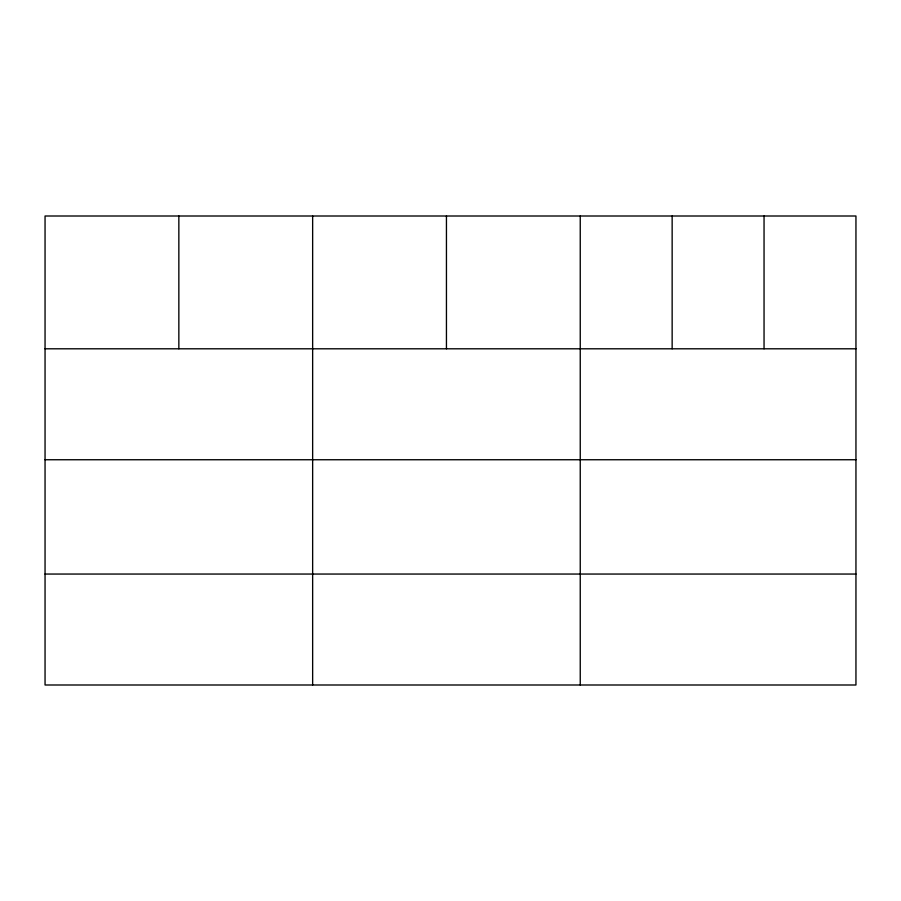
<?xml version="1.0" encoding="UTF-8"?>
<svg xmlns="http://www.w3.org/2000/svg" width="901" height="901" viewBox="0 0 901 901"><rect width="100%" height="100%" fill="white"/><g stroke="black" fill="none" stroke-linecap="round" stroke-linejoin="round"><path stroke-width="1.35" d="M855.95 459.747L855.95 216.003L45.05 216.003L45.05 684.997L855.95 684.997L855.95 459.747L45.05 459.747M45.05 348.8L855.95 348.8M45.05 574.05L855.95 574.05M764.048 216.003L764.048 348.8M672.146 216.003L672.146 348.8M580.244 216.003L580.244 684.997M446.445 216.003L446.445 348.8M312.647 216.003L312.647 684.997M178.849 216.003L178.849 348.8"/></g></svg>
